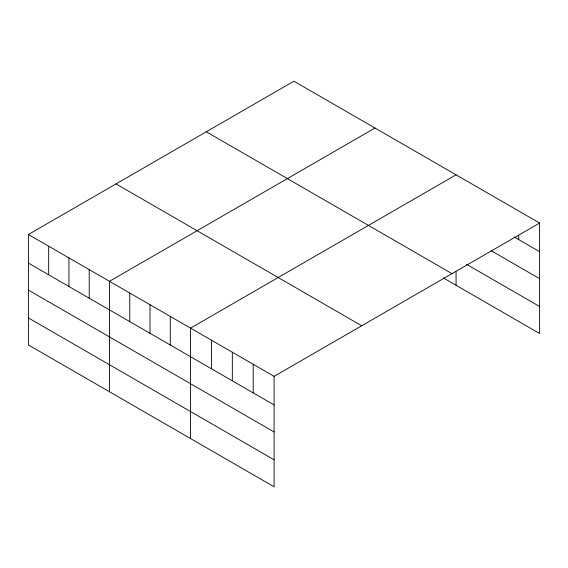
<?xml version="1.0" encoding="UTF-8"?>
<svg xmlns="http://www.w3.org/2000/svg" width="568" height="568" viewBox="0 0 568 568"><rect width="100%" height="100%" fill="white"/><g stroke="black" fill="none" stroke-linecap="round" stroke-linejoin="round"><path stroke-width="0.85" d="M539.6 223.061L274.096 376.35L274.096 486.79L28.4 344.939L28.4 234.499L293.904 81.21L539.6 223.061L539.6 333.501L443.303 277.908M374.986 128.02L109.482 281.309L109.482 391.75M456.061 174.83L190.557 328.119L190.557 438.56M514.239 237.012L539.6 251.652M491.121 250.673L539.6 278.661M466.505 264.29L539.6 306.493M206.291 131.79L451.986 273.641M116.014 183.911L361.709 325.762M28.4 234.499L274.096 376.35M28.4 263.091L274.096 404.941M28.4 290.099L274.096 431.95M28.4 317.931L274.096 459.782M518.719 235.258L518.719 239.589M456.061 271.767L456.061 285.278M253.207 364.287L253.207 392.878M232.326 352.231L232.326 380.823M211.445 340.175L211.445 368.767M170.286 316.411L170.286 345.003M150.016 304.711L150.016 333.302M129.752 293.01L129.752 321.602M89.212 269.601L89.212 298.193M68.941 257.9L68.941 286.492M48.67 246.2L48.67 274.791"/></g></svg>
